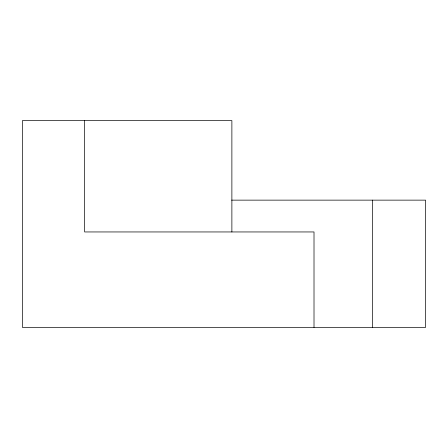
<?xml version="1.0" encoding="UTF-8"?>
<svg xmlns="http://www.w3.org/2000/svg" width="448" height="448" viewBox="0 0 448 448"><rect width="100%" height="100%" fill="white"/><g stroke="black" fill="none" stroke-linecap="round" stroke-linejoin="round"><path stroke-width="0.67" d="M231.661 200.138L425.6 200.138L425.6 327.387L22.4 327.387L22.4 120.613L231.879 120.613L231.879 231.952M372.579 200.138L372.579 327.387M314.009 327.387L314.009 231.952L84.644 231.952L84.644 120.613"/></g></svg>
